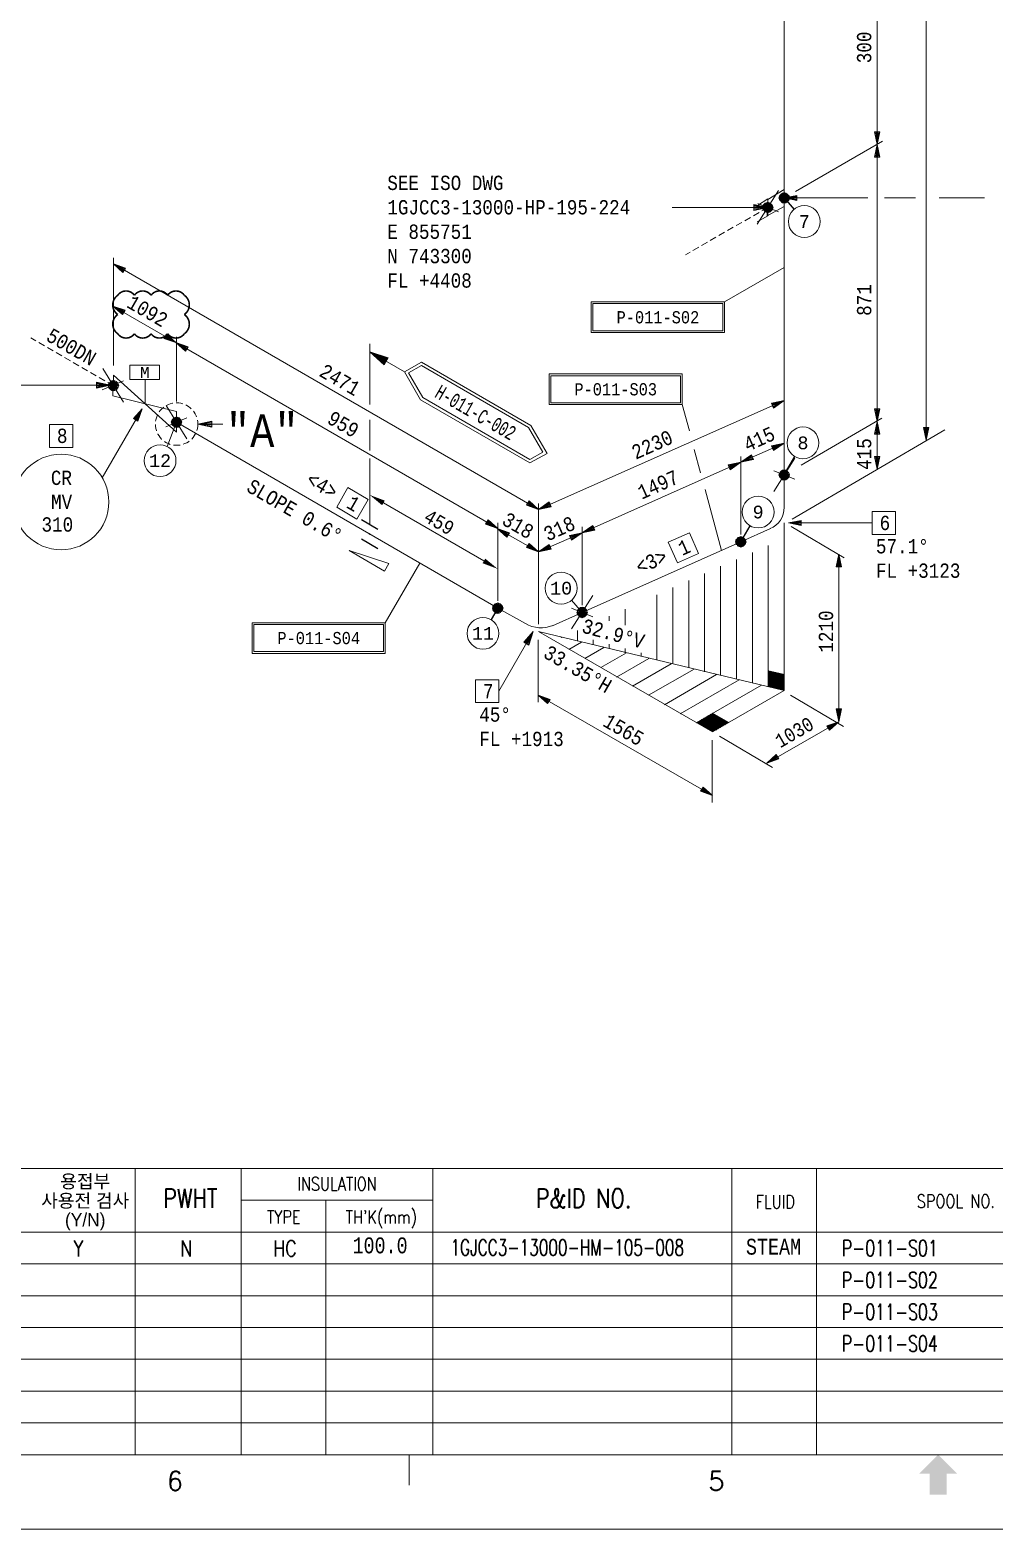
# Model space of a CAD drawing. Extents: x 0 to 841, y 0 to 594.
# Drawn here: x 258.4 to 440.1, y 0 to 282.5 of the extents above; entities that cross this region are included whole.
import ezdxf
from ezdxf.enums import TextEntityAlignment as Align

# ---------------------------------------------------------------- set-up
doc = ezdxf.new("R2010")
doc.units = 0
doc.header["$LTSCALE"] = 5
doc.header["$MEASUREMENT"] = 0
doc.linetypes.add('HIDDEN', pattern=[0.375, 0.25, -0.125])
doc.layers.get('0').update_dxf_attribs({"lineweight": 9})
for name, color, linetype, lineweight in [('1', 7, 'Continuous', 9), ('3', 7, 'Continuous', 9), ('4', 7, 'Continuous', 9), ('42', 7, 'Continuous', 9), ('B', 7, 'Continuous', 9), ('EQUIPMENT', 7, 'Continuous', 9), ('T-TEXT1', 7, 'Continuous', 9)]:
    doc.layers.add(name, color=color, linetype=linetype, lineweight=lineweight)
for name, color, linetype in [('FAB', 2, 'Continuous'), ('SH', 4, 'Continuous'), ('SUPT', 4, 'Continuous')]:
    doc.layers.add(name, color=color, linetype=linetype)
doc.styles.add('MARKING', font='monotxt.shx', dxfattribs={"width": 0.85, "height": 2.6})
doc.styles.add('MONOTXT', font='monotxt.shx')
doc.styles.add('ROMANS', font='romans.shx')
doc.styles.get("Standard").update_dxf_attribs({"font": 'txt.shx'})
doc.styles.add('TXT', font='monotxt.shx')
doc.styles.add('돋움', font='')
doc.styles.get('돋움').set_extended_font_data('Dotum')
doc.dimstyles.get("Standard").update_dxf_attribs({"dimtxt": 0.18, "dimasz": 0.18, "dimexe": 0.18, "dimexo": 0.0625, "dimgap": 0.09, "dimtad": 0, "dimtih": 1, "dimtoh": 1, "dimdec": 4, "dimzin": 0, "dimdsep": 46, "dimtxsty": 'Standard', "dimcen": 0.09, "dimadec": 0, "dimazin": 0, "dimtfac": 1, "dimtdec": 4, "dimtofl": 0, "dimtmove": 0, "dimatfit": 0, "dimfxl": 1, "dimtolj": 1, "dimtzin": 0, "dimarcsym": 0})
pattern_1 = [(45, (-95.31396, -70.56236), (-0.088388348, 0.088388348), [])]

# ---------------------------------------------------------------- blocks, each defined once
blk = doc.blocks.new('L2')
at = {"layer": 'SH', "color": 4}
for p, q in [((-1.56, 2.72), (1.56, 0.92)), ((-1.56, -0.92), (1.56, -2.72))]:
    blk.add_line(p, q, dxfattribs=at)
at = {"layer": 'SUPT', "lineweight": 0}
blk.add_circle((0, 0), 0.0769, dxfattribs=at)
blk = doc.blocks.new('*D12')
at = {"color": 4, "linetype": 'Continuous', "lineweight": 0}
for p, q in [((322.39, 189.32), (322.39, 196.59)), ((324.98, 193.36), (343.92, 182.43)), ((346.52, 182.26), (346.52, 179.19))]:
    blk.add_line(p, q, dxfattribs=at)
for points in [[(325.23, 193.79), (324.73, 192.92), (322.39, 194.86)], [(344.17, 182.86), (343.67, 181.99), (346.52, 180.93)]]:
    blk.add_solid(points, dxfattribs=at)
at = {"layer": 'Defpoints', "color": 0, "linetype": 'Continuous', "lineweight": 0}
for p in [(322.39, 189.32), (346.52, 182.26), (346.52, 180.93)]:
    blk.add_point(p, dxfattribs=at)
at = {"color": 4, "linetype": 'Continuous', "lineweight": 0, "insert": (335.5, 189.71), "char_height": 2.6, "attachment_point": 5, "rotation": 330, "style": 'MARKING'}
blk.add_mtext('\\A1;459', dxfattribs=at)
blk = doc.blocks.new('TRI')
at = {"lineweight": 0}
blk.add_hatch(color=4, dxfattribs=at).paths.add_polyline_path([(340.4, 360.05), (339.74, 356.85), (341.07, 356.85)])
at = {"layer": 'SUPT', "lineweight": 0}
blk.add_line((340.4, 360.05), (339.74, 356.85), dxfattribs=at)
blk.add_lwpolyline([(340.4, 360.05), (341.07, 356.85), (339.74, 356.85), (340.4, 360.05), (341.07, 356.85)], dxfattribs=at)

msp = doc.modelspace()

# ---------------------------------------------------------------- hatches: boundary and pattern name
at = {"layer": '3', "linetype": 'Continuous', "lineweight": 0}
h = msp.add_hatch(dxfattribs=at)
h.set_pattern_fill('ANSI31', color=2, style=0)
h.set_pattern_definition(pattern_1)
h.paths.add_polyline_path([(400.53, 158.03), (400.53, 161.03), (397.53, 161.74), (397.53, 158.74)])
h = msp.add_hatch(dxfattribs=at)
h.set_pattern_fill('ANSI31', color=2, style=0)
h.set_pattern_definition(pattern_1)
h.paths.add_polyline_path([(387.03, 150.22), (390.05, 151.98), (387.03, 153.72), (384, 151.97)])

# ---------------------------------------------------------------- linework, layer by layer
at = {"color": 2, "linetype": 'Continuous', "lineweight": 0}
msp.add_line((285.98, 214.77), (285.98, 218.39), dxfattribs=at)
at = {"color": 6, "linetype": 'Continuous', "lineweight": 0, "flags": 128}
msp.add_lwpolyline([(287.45, 225.24, 0, 0, 0.520567), (287.45, 225.24, 0, 0, 0.520567), (287.45, 225.24, 0.3, 0.3, 0.520567), (287.45, 228.86, 0.3, 0.3, 0.520567), (287.45, 232.48, 0.3, 0.3, 0.520567), (287.45, 232.48, 0.3, 0.3, 0.520567), (284.31, 232.48, 0.3, 0.3, 0.520567), (281.18, 232.48, 0.3, 0.3, 0.520567), (278.04, 232.48, 0.3, 0.3, 0.520567), (274.9, 232.48, 0.3, 0.3, 0.520567), (274.9, 232.48, 0.3, 0.3, 0.520567), (274.9, 228.86, 0.3, 0.3, 0.520567), (274.9, 225.24, 0.3, 0.3, 0.520567), (274.9, 225.24, 0.3, 0.3, 0.520567), (278.04, 225.24, 0.3, 0.3, 0.520567), (281.18, 225.24, 0.3, 0.3, 0.520567), (284.31, 225.24, 0.3, 0.3, 0.520567), (287.45, 225.24, 0.3, 0.3, 0.520567)], format="xyseb", dxfattribs=at)
at = {"layer": '1', "color": 1, "linetype": 'Continuous', "lineweight": 0}
for p, q in [((400.53, 290.43), (400.53, 250.82)), ((400.53, 250.82), (400.53, 198.62)), ((346.52, 173.53), (285.98, 208.58)), ((400.53, 198.62), (400.53, 192.53)), ((397.93, 188.53), (392.33, 186.03)), ((392.33, 186.03), (362.43, 172.72)), ((351.73, 170.62), (346.52, 173.53)), ((362.43, 172.72), (356.82, 170.22))]:
    msp.add_line(p, q, dxfattribs=at)
at = {"layer": '1', "color": 2, "linetype": 'Continuous', "lineweight": 0}
for points in [[(394.77, 248.48), (397.42, 249.03), (394.77, 249.58), (394.77, 248.48)], [(394.77, 248.59), (397.42, 249.03), (394.77, 249.48)], [(394.77, 248.81), (397.42, 249.03), (394.77, 249.36)], [(394.77, 248.93), (397.42, 249.03), (394.77, 249.14)], [(270.88, 214.98), (273.53, 215.53), (270.88, 216.08), (270.88, 214.98)], [(270.88, 215.1), (273.53, 215.53), (270.88, 215.98)], [(270.88, 215.32), (273.53, 215.53), (270.88, 215.87)], [(270.88, 215.43), (273.53, 215.53), (270.88, 215.65)], [(292.65, 207.66), (290, 208.21), (292.65, 208.76), (292.65, 207.66)], [(292.65, 207.77), (290, 208.21), (292.65, 208.66)], [(292.65, 208), (290, 208.21), (292.65, 208.55)], [(292.65, 208.11), (290, 208.21), (292.65, 208.32)], [(352.38, 166.56), (353.23, 169.12), (351.42, 167.11), (352.38, 166.56)], [(352.28, 166.61), (353.23, 169.12), (351.51, 167.06)], [(352.08, 166.72), (353.23, 169.12), (351.61, 167)], [(351.99, 166.78), (353.23, 169.12), (351.8, 166.89)]]:
    msp.add_lwpolyline(points, dxfattribs=at)
at = {"layer": '1', "color": 1, "linetype": 'Continuous', "lineweight": 0}
for centre, radius, start, end in [((396.16, 192.54), 4.37, 292.9315, 0), ((354.69, 175.55), 5.73, 239.0362, 292.9318)]:
    msp.add_arc(centre, radius, start, end, dxfattribs=at)
at = {"layer": '3', "color": 2, "linetype": 'Continuous', "lineweight": 0}
for p, q in [((427.27, 205.17), (427.27, 502.71)), ((418.03, 260.89), (418.03, 300.49)), ((419.06, 261.52), (402.63, 252.03)), ((418.03, 208.7), (418.03, 260.9)), ((274.08, 239.55), (274.08, 219.26)), ((274.08, 238.38), (354.23, 192.12)), ((273.98, 230.46), (285.88, 223.56)), ((285.88, 223.56), (346.52, 188.56)), ((285.98, 224.66), (285.98, 212.46)), ((354.23, 192.12), (400.53, 212.63)), ((403.72, 200.5), (418.92, 209.3)), ((430.79, 207.15), (402.03, 190.32)), ((418.03, 199.7), (418.03, 208.7)), ((392.33, 201.03), (400.53, 204.63)), ((362.43, 187.72), (392.33, 201.03)), ((392.33, 202.12), (392.33, 187.43)), ((354.23, 193.22), (354.23, 170.53)), ((346.52, 189.61), (346.52, 174.91)), ((400.53, 189.62), (400.53, 158.03)), ((346.43, 188.53), (354.23, 184.12)), ((354.23, 184.12), (362.43, 187.72)), ((362.43, 188.82), (362.43, 174.12)), ((411.83, 183.03), (401.83, 188.93)), ((394.53, 159.43), (394.53, 184.03)), ((397.53, 158.72), (397.53, 185.32)), ((410.83, 152.12), (410.83, 183.72)), ((388.53, 160.82), (388.53, 181.43)), ((391.53, 160.12), (391.53, 182.72)), ((382.53, 162.32), (382.53, 178.72)), ((385.53, 161.53), (385.53, 180.03)), ((376.53, 163.72), (376.53, 176.03)), ((379.53, 163.03), (379.53, 177.43)), ((370.53, 170.35), (370.53, 173.32)), ((367.53, 171.15), (367.53, 172.03)), ((354.12, 155.82), (354.12, 167.53)), ((354.23, 169.12), (387.03, 150.22)), ((400.53, 158.03), (354.23, 169.12)), ((359.93, 165.72), (362.32, 167.12)), ((361.53, 167.32), (361.53, 169.32)), ((364.53, 166.62), (364.53, 167.53)), ((367.53, 165.93), (367.53, 166.73)), ((362.93, 164.03), (366.53, 166.12)), ((365.93, 162.32), (370.82, 165.12)), ((368.93, 160.53), (375.03, 164.03)), ((370.53, 165.12), (370.53, 165.93)), ((373.53, 164.43), (373.53, 165.12)), ((371.93, 158.82), (379.23, 163.03)), ((374.93, 157.12), (383.53, 162.03)), ((377.93, 155.32), (387.73, 161.03)), ((400.53, 161.03), (397.53, 161.74)), ((380.93, 153.62), (392.03, 160.03)), ((383.93, 151.93), (396.23, 159.03)), ((354.12, 157.12), (387.03, 138.22)), ((387.03, 150.22), (400.53, 158.03)), ((387.03, 150.22), (400.53, 158.03)), ((411.73, 151.22), (401.73, 157.12)), ((387.03, 153.72), (390.06, 151.97)), ((397.23, 144.32), (410.83, 152.12)), ((386.93, 136.93), (386.93, 148.62)), ((398.33, 143.53), (388.33, 149.43))]:
    msp.add_line(p, q, dxfattribs=at)
for points in [[(418.53, 263.29), (418.03, 260.89), (417.53, 263.29), (418.53, 263.29)], [(418.43, 263.29), (418.03, 260.89), (417.63, 263.29)], [(418.33, 263.29), (418.03, 260.89), (417.83, 263.29)], [(418.13, 263.29), (418.03, 260.89), (417.93, 263.29)], [(417.53, 258.5), (418.03, 260.9), (418.53, 258.5), (417.53, 258.5)], [(417.63, 258.5), (418.03, 260.9), (418.43, 258.5)], [(417.83, 258.5), (418.03, 260.9), (418.33, 258.5)], [(417.93, 258.5), (418.03, 260.9), (418.13, 258.5)], [(402.88, 250.34), (400.52, 250.82), (402.92, 251.28), (402.88, 250.34)], [(402.92, 250.48), (400.52, 250.82), (402.88, 251.15)], [(402.87, 250.56), (400.52, 250.82), (402.93, 251.06)], [(402.91, 250.7), (400.52, 250.82), (402.89, 250.92)], [(275.88, 236.78), (274.08, 238.38), (276.38, 237.58), (275.88, 236.78)], [(275.98, 236.88), (274.08, 238.38), (276.28, 237.48)], [(275.98, 236.98), (274.08, 238.38), (276.28, 237.38)], [(276.08, 237.08), (274.08, 238.38), (276.18, 237.28)], [(275.78, 228.86), (273.98, 230.46), (276.28, 229.66), (275.78, 228.86)], [(275.88, 228.96), (273.98, 230.46), (276.18, 229.56)], [(275.88, 229.06), (273.98, 230.46), (276.18, 229.46)], [(275.98, 229.16), (273.98, 230.46), (276.08, 229.36)], [(284.08, 225.16), (285.88, 223.56), (283.58, 224.36), (284.08, 225.16)], [(283.98, 225.06), (285.88, 223.56), (283.68, 224.46)], [(283.98, 224.96), (285.88, 223.56), (283.68, 224.56)], [(283.88, 224.86), (285.88, 223.56), (283.78, 224.66)], [(287.68, 221.96), (285.88, 223.56), (288.18, 222.76), (287.68, 221.96)], [(287.78, 222.06), (285.88, 223.56), (288.08, 222.66)], [(287.78, 222.16), (285.88, 223.56), (288.08, 222.56)], [(287.88, 222.26), (285.88, 223.56), (287.98, 222.46)], [(398.13, 212.13), (400.53, 212.63), (398.53, 211.22), (398.13, 212.13)], [(398.23, 212.03), (400.53, 212.63), (398.53, 211.32)], [(398.23, 211.93), (400.53, 212.63), (398.43, 211.43)], [(398.33, 211.82), (400.53, 212.63), (398.43, 211.53)], [(277.88, 209.29), (279.48, 211.09), (278.68, 208.79), (277.88, 209.29)], [(277.98, 209.19), (279.48, 211.09), (278.58, 208.89)], [(278.08, 209.19), (279.48, 211.09), (278.48, 208.89)], [(278.18, 209.09), (279.48, 211.09), (278.38, 208.99)], [(418.53, 211.1), (418.03, 208.7), (417.53, 211.1), (418.53, 211.1)], [(418.43, 211.1), (418.03, 208.7), (417.63, 211.1)], [(418.33, 211.1), (418.03, 208.7), (417.83, 211.1)], [(418.13, 211.1), (418.03, 208.7), (417.93, 211.1)], [(262.02, 203.83), (266.42, 203.83), (266.42, 208.13), (262.02, 208.13), (262.02, 203.83)], [(417.53, 206.3), (418.03, 208.7), (418.53, 206.3), (417.53, 206.3)], [(417.63, 206.3), (418.03, 208.7), (418.43, 206.3)], [(417.83, 206.3), (418.03, 208.7), (418.33, 206.3)], [(417.93, 206.3), (418.03, 208.7), (418.13, 206.3)], [(427.76, 207.58), (427.26, 205.18), (426.76, 207.58), (427.76, 207.58)], [(427.66, 207.58), (427.26, 205.18), (426.86, 207.58)], [(427.56, 207.58), (427.26, 205.18), (427.06, 207.58)], [(427.36, 207.58), (427.26, 205.18), (427.16, 207.58)], [(398.13, 204.12), (400.53, 204.63), (398.53, 203.22), (398.13, 204.12)], [(398.23, 204.03), (400.53, 204.63), (398.53, 203.32)], [(398.23, 203.93), (400.53, 204.63), (398.43, 203.43)], [(398.33, 203.82), (400.53, 204.63), (398.43, 203.53)], [(389.93, 200.53), (392.33, 201.03), (390.33, 199.62), (389.93, 200.53)], [(390.03, 200.43), (392.33, 201.03), (390.33, 199.72)], [(390.03, 200.32), (392.33, 201.03), (390.23, 199.82)], [(390.13, 200.22), (392.33, 201.03), (390.23, 199.93)], [(394.73, 201.53), (392.33, 201.03), (394.33, 202.43), (394.73, 201.53)], [(394.73, 201.62), (392.33, 201.03), (394.43, 202.32)], [(394.63, 201.72), (392.33, 201.03), (394.43, 202.22)], [(394.63, 201.82), (392.33, 201.03), (394.53, 202.12)], [(418.53, 202.1), (418.03, 199.7), (417.53, 202.1), (418.53, 202.1)], [(418.43, 202.1), (418.03, 199.7), (417.63, 202.1)], [(418.33, 202.1), (418.03, 199.7), (417.83, 202.1)], [(418.13, 202.1), (418.03, 199.7), (417.93, 202.1)], [(316.19, 192.57), (319.99, 190.27), (322.09, 193.97), (318.29, 196.27), (316.19, 192.57)], [(352.43, 193.72), (354.23, 192.12), (351.93, 192.93), (352.43, 193.72)], [(352.32, 193.62), (354.23, 192.12), (352.02, 193.03)], [(352.32, 193.53), (354.23, 192.12), (352.02, 193.12)], [(352.23, 193.43), (354.23, 192.12), (352.12, 193.22)], [(356.62, 192.62), (354.23, 192.12), (356.23, 193.53), (356.62, 192.62)], [(356.62, 192.72), (354.23, 192.12), (356.32, 193.43)], [(356.52, 192.82), (354.23, 192.12), (356.32, 193.32)], [(356.52, 192.93), (354.23, 192.12), (356.43, 193.22)], [(344.72, 190.16), (346.52, 188.56), (344.22, 189.36), (344.72, 190.16)], [(344.62, 190.06), (346.52, 188.56), (344.32, 189.46)], [(344.62, 189.96), (346.52, 188.56), (344.32, 189.56)], [(344.52, 189.86), (346.52, 188.56), (344.42, 189.66)], [(403.7, 189.09), (401.35, 189.58), (403.74, 190.04), (403.7, 189.09)], [(403.74, 189.23), (401.35, 189.58), (403.7, 189.9)], [(403.69, 189.32), (401.35, 189.58), (403.75, 189.81)], [(403.73, 189.45), (401.35, 189.58), (403.71, 189.68)], [(417.09, 187.43), (421.49, 187.43), (421.49, 191.73), (417.09, 191.73), (417.09, 187.43)], [(348.22, 186.91), (346.42, 188.51), (348.72, 187.71), (348.22, 186.91)], [(348.32, 187.01), (346.42, 188.51), (348.62, 187.61)], [(348.32, 187.11), (346.42, 188.51), (348.62, 187.51)], [(348.42, 187.21), (346.42, 188.51), (348.52, 187.41)], [(360.03, 187.22), (362.43, 187.72), (360.43, 186.32), (360.03, 187.22)], [(360.12, 187.12), (362.43, 187.72), (360.43, 186.43)], [(360.12, 187.03), (362.43, 187.72), (360.32, 186.53)], [(360.23, 186.93), (362.43, 187.72), (360.32, 186.62)], [(364.82, 188.22), (362.43, 187.72), (364.43, 189.12), (364.82, 188.22)], [(364.82, 188.32), (362.43, 187.72), (364.53, 189.03)], [(364.73, 188.43), (362.43, 187.72), (364.53, 188.93)], [(364.73, 188.53), (362.43, 187.72), (364.62, 188.82)], [(380.38, 182.05), (384.38, 183.85), (382.68, 187.75), (378.68, 185.95), (380.38, 182.05)], [(352.43, 185.72), (354.23, 184.12), (351.93, 184.93), (352.43, 185.72)], [(352.32, 185.62), (354.23, 184.12), (352.02, 185.03)], [(352.32, 185.53), (354.23, 184.12), (352.02, 185.12)], [(352.23, 185.43), (354.23, 184.12), (352.12, 185.22)], [(356.62, 184.62), (354.23, 184.12), (356.23, 185.53), (356.62, 184.62)], [(356.62, 184.72), (354.23, 184.12), (356.32, 185.43)], [(356.52, 184.82), (354.23, 184.12), (356.32, 185.32)], [(356.52, 184.93), (354.23, 184.12), (356.43, 185.22)], [(410.33, 181.32), (410.83, 183.72), (411.33, 181.32), (410.33, 181.32)], [(410.43, 181.32), (410.83, 183.72), (411.23, 181.32)], [(410.63, 181.32), (410.83, 183.72), (411.13, 181.32)], [(410.73, 181.32), (410.83, 183.72), (410.93, 181.32)], [(342.32, 155.72), (346.72, 155.72), (346.72, 160.02), (342.32, 160.02), (342.32, 155.72)], [(355.93, 155.53), (354.12, 157.12), (356.43, 156.32), (355.93, 155.53)], [(356.02, 155.62), (354.12, 157.12), (356.32, 156.22)], [(356.02, 155.72), (354.12, 157.12), (356.32, 156.12)], [(356.12, 155.82), (354.12, 157.12), (356.23, 156.03)], [(411.33, 154.53), (410.83, 152.12), (410.33, 154.53), (411.33, 154.53)], [(411.23, 154.53), (410.83, 152.12), (410.43, 154.53)], [(411.13, 154.53), (410.83, 152.12), (410.63, 154.53)], [(410.93, 154.53), (410.83, 152.12), (410.73, 154.53)], [(408.53, 151.32), (410.83, 152.12), (409.03, 150.53), (408.53, 151.32)], [(408.63, 151.22), (410.83, 152.12), (408.93, 150.62)], [(408.63, 151.12), (410.83, 152.12), (408.93, 150.72)], [(408.73, 151.03), (410.83, 152.12), (408.83, 150.82)], [(399.53, 145.12), (397.23, 144.32), (399.03, 145.93), (399.53, 145.12)], [(399.43, 145.22), (397.23, 144.32), (399.13, 145.82)], [(399.43, 145.32), (397.23, 144.32), (399.13, 145.72)], [(399.33, 145.43), (397.23, 144.32), (399.23, 145.62)], [(385.23, 139.82), (387.03, 138.22), (384.73, 139.03), (385.23, 139.82)], [(385.13, 139.72), (387.03, 138.22), (384.83, 139.12)], [(385.13, 139.62), (387.03, 138.22), (384.83, 139.22)], [(385.03, 139.53), (387.03, 138.22), (384.93, 139.32)]]:
    msp.add_lwpolyline(points, dxfattribs=at)
at = {"layer": '3', "color": 2, "linetype": 'HIDDEN', "lineweight": 0}
msp.add_circle((286, 208.21), 4, dxfattribs=at)
at = {"layer": '3', "color": 2, "linetype": 'Continuous', "lineweight": 0}
msp.add_circle((264.22, 193.53), 9, dxfattribs=at)
msp.add_point((358.53, 168.03), dxfattribs=at)
at = {"layer": '4', "color": 2, "linetype": 'Continuous', "lineweight": 0}
msp.add_lwpolyline([(318.49, 184.41), (325.19, 180.51), (325.99, 181.91), (318.49, 184.41)], dxfattribs=at)
at = {"layer": '42', "color": 3, "linetype": 'Continuous', "lineweight": 0}
msp.add_line((329.81, 8.28), (329.81, 14), dxfattribs=at)
for points in [[(0, 0), (841, 0), (841, 594), (0, 594)], [(35, 580), (827, 580), (827, 14), (35, 14)]]:
    msp.add_lwpolyline(points, close=True, dxfattribs=at)
for points in [[(429.55, 14), (425.96, 10.41), (433.14, 10.41)], [(427.94, 10.41), (427.94, 6.49), (431.15, 10.41), (431.15, 6.49)]]:
    msp.add_solid(points, dxfattribs=at)
at = {"layer": 'B', "color": 7, "linetype": 'Continuous', "lineweight": 0}
for p, q in [((35, 67.92), (501.15, 67.92)), ((278.18, 67.92), (278.18, 14)), ((298.18, 67.92), (298.18, 14)), ((334.3, 67.92), (334.3, 14)), ((390.65, 67.92), (390.65, 14)), ((390.65, 67.92), (390.65, 14)), ((406.62, 67.92), (406.62, 14)), ((298.18, 61.95), (334.3, 61.95)), ((314.15, 61.95), (314.15, 14)), ((35, 55.95), (501.15, 55.95)), ((35, 49.95), (501.15, 49.95)), ((35, 49.95), (501.15, 49.95)), ((35, 43.95), (501.15, 43.95)), ((35, 43.95), (501.15, 43.95)), ((35, 37.98), (501.15, 37.98)), ((35, 37.98), (501.15, 37.98)), ((35, 31.98), (501.15, 31.98)), ((35, 31.98), (501.15, 31.98)), ((35, 25.98), (501.15, 25.98)), ((35, 25.98), (501.15, 25.98)), ((35, 20), (501.15, 20)), ((35, 20), (501.15, 20))]:
    msp.add_line(p, q, dxfattribs=at)
at = {"layer": 'FAB', "lineweight": 0}
for p, q in [((397.42, 249.03), (379.42, 249.03)), ((400.53, 250.82), (416.27, 250.82)), ((419.41, 250.82), (425.28, 250.82)), ((429.75, 250.82), (438.29, 250.82)), ((389.27, 231.22), (400.53, 237.72)), ((273.53, 215.53), (255.53, 215.53)), ((381.31, 211.88), (382.64, 206.93)), ((279.48, 211.09), (271.98, 198.1)), ((290, 208.21), (294.71, 208.21)), ((383.58, 203.42), (384.76, 199.02)), ((385.6, 195.9), (388.68, 184.4)), ((401.35, 189.58), (417.09, 189.58)), ((353.23, 169.12), (346.72, 157.87))]:
    msp.add_line(p, q, dxfattribs=at)
at = {"layer": 'FAB'}
for p, q in [((400.53, 250.82), (402.37, 248.66)), ((400.53, 198.62), (402.55, 202.08)), ((392.33, 186.03), (394.1, 189.05)), ((346.52, 173.53), (345.26, 171.37))]:
    msp.add_line(p, q, dxfattribs=at)
at = {"layer": 'FAB', "linetype": 'Continuous', "lineweight": 0}
for p, q in [((285.98, 208.58), (284.22, 203.99)), ((331.83, 182.03), (325.33, 170.78)), ((362.43, 172.72), (360.44, 175.02))]:
    msp.add_line(p, q, dxfattribs=at)
at = {"layer": 'FAB', "color": 2, "linetype": 'Continuous', "lineweight": 0}
for points in [[(364.16, 231.22), (389.27, 231.22), (389.27, 225.46), (364.16, 225.46)], [(364.48, 230.91), (388.95, 230.91), (388.95, 225.78), (364.48, 225.78)], [(356.21, 217.65), (381.31, 217.65), (381.31, 211.88), (356.21, 211.88)], [(356.53, 217.33), (380.99, 217.33), (380.99, 212.2), (356.53, 212.2)], [(300.23, 170.78), (325.33, 170.78), (325.33, 165.01), (300.23, 165.01)], [(300.55, 170.46), (325.01, 170.46), (325.01, 165.33), (300.55, 165.33)]]:
    msp.add_lwpolyline(points, close=True, dxfattribs=at)
for centre in [(404.31, 246.38), (404.06, 204.67), (282.88, 201.31), (395.61, 191.64), (358.47, 177.29), (343.74, 168.78)]:
    msp.add_circle(centre, 3, dxfattribs=at)
at = {"layer": 'SUPT', "lineweight": 0}
for p, q in [((322.39, 223.34), (322.39, 211.88)), ((322.39, 209.03), (322.39, 203.23)), ((322.39, 201.7), (322.39, 196.59))]:
    msp.add_line(p, q, dxfattribs=at)
at = {"layer": 'SUPT', "linetype": 'Continuous', "lineweight": 0}
msp.add_line((328.92, 218.07), (322.39, 221.84), dxfattribs=at)
for points in [[(331.97, 212.8), (328.92, 218.07), (332.16, 219.88), (352.76, 207.97), (355.82, 202.7), (352.58, 200.89)], [(352.58, 201.54), (332.39, 213.21), (329.69, 217.86), (332.15, 219.23), (352.35, 207.56), (355.04, 202.91)]]:
    msp.add_lwpolyline(points, close=True, dxfattribs=at)
at = {"layer": 'T-TEXT1', "color": 2, "linetype": 'Continuous', "lineweight": 0}
for p, q in [((399.44, 252.2), (395.44, 245.9)), ((399.44, 248.2), (395.54, 249.8)), ((275.98, 212.36), (272.08, 218.66)), ((275.98, 216.36), (271.98, 214.66)), ((287.94, 209.41), (283.94, 207.71)), ((287.94, 205.41), (284.04, 211.71)), ((402.55, 201.81), (398.55, 195.51)), ((402.55, 197.81), (398.55, 199.41)), ((364.45, 175.91), (360.45, 169.61)), ((364.45, 171.91), (360.45, 173.51))]:
    msp.add_line(p, q, dxfattribs=at)
at = {"layer": 'T-TEXT1', "color": 2, "linetype": 'HIDDEN', "lineweight": 0}
for p, q in [((397.42, 249.03), (381.92, 240.13)), ((274.09, 215.45), (258.54, 224.44))]:
    msp.add_line(p, q, dxfattribs=at)
at = {"layer": 'T-TEXT1', "color": 2, "linetype": 'Continuous', "lineweight": 0}
for points in [[(400.52, 250.82), (400.52, 252.43), (397.42, 250.53), (397.32, 247.43), (400.52, 249.23), (400.52, 250.82)], [(400.53, 251.82), (400.73, 251.73), (400.83, 251.73), (401.03, 251.63), (401.13, 251.53), (401.23, 251.43), (401.33, 251.32), (401.43, 251.13), (401.43, 251.03), (401.53, 250.82), (401.43, 250.63), (401.43, 250.53), (401.33, 250.32), (401.23, 250.23), (401.13, 250.13), (401.03, 250.03), (400.83, 249.93), (400.73, 249.93), (400.53, 249.93), (400.33, 249.93), (400.23, 249.93), (400.03, 250.03), (399.93, 250.13), (399.83, 250.23), (399.73, 250.32), (399.63, 250.53), (399.63, 250.63), (399.63, 250.82), (399.63, 251.03), (399.63, 251.13), (399.73, 251.32), (399.83, 251.43), (399.93, 251.53), (400.03, 251.63), (400.23, 251.73), (400.33, 251.73), (400.53, 251.82), (400.53, 251.82), (400.73, 251.73), (400.53, 249.82), (400.33, 249.93), (400.53, 251.82), (400.73, 251.73), (400.83, 251.73), (400.33, 249.93), (400.23, 249.93), (400.73, 251.73), (400.83, 251.73), (401.03, 251.63), (400.23, 249.93), (400.03, 250.03), (400.83, 251.73), (401.03, 251.63), (401.13, 251.53), (400.03, 250.03), (399.93, 250.13), (401.03, 251.63), (401.13, 251.53), (401.23, 251.43), (399.93, 250.13), (399.83, 250.23), (401.13, 251.53), (401.23, 251.43), (401.33, 251.32), (399.83, 250.23), (399.73, 250.32), (401.23, 251.43), (401.33, 251.32), (401.43, 251.13), (399.73, 250.32), (399.63, 250.53), (401.33, 251.32), (401.43, 251.13), (401.43, 251.03), (399.63, 250.53), (399.63, 250.63), (401.43, 251.13), (401.43, 251.03), (401.53, 250.82), (399.63, 250.63), (399.53, 250.82), (401.43, 251.03), (401.53, 250.82), (401.43, 250.63), (399.53, 250.82), (399.63, 251.03), (401.53, 250.82), (401.43, 250.63), (401.43, 250.53), (399.63, 251.03), (399.63, 251.13), (401.43, 250.63), (401.43, 250.53), (401.33, 250.32), (399.63, 251.13), (399.73, 251.32), (401.43, 250.53)], [(401.43, 250.53), (401.33, 250.32), (401.23, 250.23), (399.73, 251.32), (399.83, 251.43), (401.33, 250.32), (401.23, 250.23), (401.13, 250.13), (399.83, 251.43), (399.93, 251.53), (401.23, 250.23), (401.13, 250.13), (401.03, 250.03), (399.93, 251.53), (400.03, 251.63), (401.13, 250.13), (401.03, 250.03), (400.83, 249.93), (400.03, 251.63), (400.23, 251.73), (401.03, 250.03), (400.83, 249.93), (400.73, 249.93), (400.23, 251.73), (400.33, 251.73), (400.83, 249.93), (400.73, 249.93), (400.53, 249.82), (400.33, 251.73), (400.53, 251.82), (400.73, 249.93)], [(395.52, 249.43), (397.42, 250.63), (397.42, 247.43), (395.42, 246.33)], [(397.42, 250.03), (397.62, 249.93), (397.72, 249.93), (397.92, 249.82), (398.02, 249.73), (398.12, 249.63), (398.22, 249.53), (398.32, 249.33), (398.32, 249.23), (398.42, 249.03), (398.32, 248.83), (398.32, 248.73), (398.22, 248.53), (398.12, 248.43), (398.02, 248.33), (397.92, 248.23), (397.72, 248.13), (397.62, 248.13), (397.42, 248.13), (397.22, 248.13), (397.12, 248.13), (396.92, 248.23), (396.82, 248.33), (396.72, 248.43), (396.62, 248.53), (396.52, 248.73), (396.52, 248.83), (396.52, 249.03), (396.52, 249.23), (396.52, 249.33), (396.62, 249.53), (396.72, 249.63), (396.82, 249.73), (396.92, 249.82), (397.12, 249.93), (397.22, 249.93), (397.42, 250.03), (397.42, 250.03), (397.62, 249.93), (397.42, 248.03), (397.22, 248.13), (397.42, 250.03), (397.62, 249.93), (397.72, 249.93), (397.22, 248.13), (397.12, 248.13), (397.62, 249.93), (397.72, 249.93), (397.92, 249.82), (397.12, 248.13), (396.92, 248.23), (397.72, 249.93), (397.92, 249.82), (398.02, 249.73), (396.92, 248.23), (396.82, 248.33), (397.92, 249.82), (398.02, 249.73), (398.12, 249.63), (396.82, 248.33), (396.72, 248.43), (398.02, 249.73), (398.12, 249.63), (398.22, 249.53), (396.72, 248.43), (396.62, 248.53), (398.12, 249.63), (398.22, 249.53), (398.32, 249.33), (396.62, 248.53), (396.52, 248.73), (398.22, 249.53), (398.32, 249.33), (398.32, 249.23), (396.52, 248.73), (396.52, 248.83), (398.32, 249.33), (398.32, 249.23), (398.42, 249.03), (396.52, 248.83), (396.42, 249.03), (398.32, 249.23), (398.42, 249.03), (398.32, 248.83), (396.42, 249.03), (396.52, 249.23), (398.42, 249.03), (398.32, 248.83), (398.32, 248.73), (396.52, 249.23), (396.52, 249.33), (398.32, 248.83), (398.32, 248.73), (398.22, 248.53), (396.52, 249.33), (396.62, 249.53), (398.32, 248.73)], [(398.32, 248.73), (398.22, 248.53), (398.12, 248.43), (396.62, 249.53), (396.72, 249.63), (398.22, 248.53), (398.12, 248.43), (398.02, 248.33), (396.72, 249.63), (396.82, 249.73), (398.12, 248.43), (398.02, 248.33), (397.92, 248.23), (396.82, 249.73), (396.92, 249.82), (398.02, 248.33), (397.92, 248.23), (397.72, 248.13), (396.92, 249.82), (397.12, 249.93), (397.92, 248.23), (397.72, 248.13), (397.62, 248.13), (397.12, 249.93), (397.22, 249.93), (397.72, 248.13), (397.62, 248.13), (397.42, 248.03), (397.22, 249.93), (397.42, 250.03), (397.62, 248.13)], [(280.04, 212.04), (280.04, 216.59), (277.18, 216.59), (277.18, 219.32), (282.78, 219.32), (282.78, 216.59), (280.04, 216.59)], [(274.08, 216.46), (274.28, 216.36), (274.38, 216.36), (274.58, 216.26), (274.68, 216.16), (274.78, 216.06), (274.88, 215.96), (274.98, 215.76), (274.98, 215.66), (275.08, 215.46), (274.98, 215.26), (274.98, 215.16), (274.88, 214.96), (274.78, 214.86), (274.68, 214.76), (274.58, 214.66), (274.38, 214.56), (274.28, 214.56), (274.08, 214.56), (273.88, 214.56), (273.78, 214.56), (273.58, 214.66), (273.48, 214.76), (273.38, 214.86), (273.28, 214.96), (273.18, 215.16), (273.18, 215.26), (273.18, 215.46), (273.18, 215.66), (273.18, 215.76), (273.28, 215.96), (273.38, 216.06), (273.48, 216.16), (273.58, 216.26), (273.78, 216.36), (273.88, 216.36), (274.08, 216.46), (274.08, 216.46), (274.28, 216.36), (274.08, 214.46), (273.88, 214.56), (274.08, 216.46), (274.28, 216.36), (274.38, 216.36), (273.88, 214.56), (273.78, 214.56), (274.28, 216.36), (274.38, 216.36), (274.58, 216.26), (273.78, 214.56), (273.58, 214.66), (274.38, 216.36), (274.58, 216.26), (274.68, 216.16), (273.58, 214.66), (273.48, 214.76), (274.58, 216.26), (274.68, 216.16), (274.78, 216.06), (273.48, 214.76), (273.38, 214.86), (274.68, 216.16), (274.78, 216.06), (274.88, 215.96), (273.38, 214.86), (273.28, 214.96), (274.78, 216.06), (274.88, 215.96), (274.98, 215.76), (273.28, 214.96), (273.18, 215.16), (274.88, 215.96), (274.98, 215.76), (274.98, 215.66), (273.18, 215.16), (273.18, 215.26), (274.98, 215.76), (274.98, 215.66), (275.08, 215.46), (273.18, 215.26), (273.08, 215.46), (274.98, 215.66), (275.08, 215.46), (274.98, 215.26), (273.08, 215.46), (273.18, 215.66), (275.08, 215.46), (274.98, 215.26), (274.98, 215.16), (273.18, 215.66), (273.18, 215.76), (274.98, 215.26), (274.98, 215.16), (274.88, 214.96), (273.18, 215.76), (273.28, 215.96), (274.98, 215.16)], [(274.98, 215.16), (274.88, 214.96), (274.78, 214.86), (273.28, 215.96), (273.38, 216.06), (274.88, 214.96), (274.78, 214.86), (274.68, 214.76), (273.38, 216.06), (273.48, 216.16), (274.78, 214.86), (274.68, 214.76), (274.58, 214.66), (273.48, 216.16), (273.58, 216.26), (274.68, 214.76), (274.58, 214.66), (274.38, 214.56), (273.58, 216.26), (273.78, 216.36), (274.58, 214.66), (274.38, 214.56), (274.28, 214.56), (273.78, 216.36), (273.88, 216.36), (274.38, 214.56), (274.28, 214.56), (274.08, 214.46), (273.88, 216.36), (274.08, 216.46), (274.28, 214.56)], [(285.98, 208.56), (285.98, 210.56), (273.98, 213.56), (274.08, 217.46), (285.98, 206.66), (285.98, 208.56)], [(285.98, 209.56), (286.18, 209.46), (286.28, 209.46), (286.48, 209.36), (286.58, 209.26), (286.68, 209.16), (286.78, 209.06), (286.88, 208.86), (286.88, 208.76), (286.98, 208.56), (286.88, 208.36), (286.88, 208.26), (286.78, 208.06), (286.68, 207.96), (286.58, 207.86), (286.48, 207.76), (286.28, 207.66), (286.18, 207.66), (285.98, 207.66), (285.78, 207.66), (285.68, 207.66), (285.48, 207.76), (285.38, 207.86), (285.28, 207.96), (285.18, 208.06), (285.08, 208.26), (285.08, 208.36), (285.08, 208.56), (285.08, 208.76), (285.08, 208.86), (285.18, 209.06), (285.28, 209.16), (285.38, 209.26), (285.48, 209.36), (285.68, 209.46), (285.78, 209.46), (285.98, 209.56), (285.98, 209.56), (286.18, 209.46), (285.98, 207.56), (285.78, 207.66), (285.98, 209.56), (286.18, 209.46), (286.28, 209.46), (285.78, 207.66), (285.68, 207.66), (286.18, 209.46), (286.28, 209.46), (286.48, 209.36), (285.68, 207.66), (285.48, 207.76), (286.28, 209.46), (286.48, 209.36), (286.58, 209.26), (285.48, 207.76), (285.38, 207.86), (286.48, 209.36), (286.58, 209.26), (286.68, 209.16), (285.38, 207.86), (285.28, 207.96), (286.58, 209.26), (286.68, 209.16), (286.78, 209.06), (285.28, 207.96), (285.18, 208.06), (286.68, 209.16), (286.78, 209.06), (286.88, 208.86), (285.18, 208.06), (285.08, 208.26), (286.78, 209.06), (286.88, 208.86), (286.88, 208.76), (285.08, 208.26), (285.08, 208.36), (286.88, 208.86), (286.88, 208.76), (286.98, 208.56), (285.08, 208.36), (284.98, 208.56), (286.88, 208.76), (286.98, 208.56), (286.88, 208.36), (284.98, 208.56), (285.08, 208.76), (286.98, 208.56), (286.88, 208.36), (286.88, 208.26), (285.08, 208.76), (285.08, 208.86), (286.88, 208.36), (286.88, 208.26), (286.78, 208.06), (285.08, 208.86), (285.18, 209.06), (286.88, 208.26)], [(286.88, 208.26), (286.78, 208.06), (286.68, 207.96), (285.18, 209.06), (285.28, 209.16), (286.78, 208.06), (286.68, 207.96), (286.58, 207.86), (285.28, 209.16), (285.38, 209.26), (286.68, 207.96), (286.58, 207.86), (286.48, 207.76), (285.38, 209.26), (285.48, 209.36), (286.58, 207.86), (286.48, 207.76), (286.28, 207.66), (285.48, 209.36), (285.68, 209.46), (286.48, 207.76), (286.28, 207.66), (286.18, 207.66), (285.68, 209.46), (285.78, 209.46), (286.28, 207.66), (286.18, 207.66), (285.98, 207.56), (285.78, 209.46), (285.98, 209.56), (286.18, 207.66)], [(400.53, 199.62), (400.73, 199.53), (400.83, 199.53), (401.03, 199.43), (401.13, 199.32), (401.23, 199.22), (401.33, 199.12), (401.43, 198.93), (401.43, 198.82), (401.53, 198.62), (401.43, 198.43), (401.43, 198.32), (401.33, 198.12), (401.23, 198.03), (401.13, 197.93), (401.03, 197.82), (400.83, 197.72), (400.73, 197.72), (400.53, 197.72), (400.33, 197.72), (400.23, 197.72), (400.03, 197.82), (399.93, 197.93), (399.83, 198.03), (399.73, 198.12), (399.63, 198.32), (399.63, 198.43), (399.63, 198.62), (399.63, 198.82), (399.63, 198.93), (399.73, 199.12), (399.83, 199.22), (399.93, 199.32), (400.03, 199.43), (400.23, 199.53), (400.33, 199.53), (400.53, 199.62), (400.53, 199.62), (400.73, 199.53), (400.53, 197.62), (400.33, 197.72), (400.53, 199.62), (400.73, 199.53), (400.83, 199.53), (400.33, 197.72), (400.23, 197.72), (400.73, 199.53), (400.83, 199.53), (401.03, 199.43), (400.23, 197.72), (400.03, 197.82), (400.83, 199.53), (401.03, 199.43), (401.13, 199.32), (400.03, 197.82), (399.93, 197.93), (401.03, 199.43), (401.13, 199.32), (401.23, 199.22), (399.93, 197.93), (399.83, 198.03), (401.13, 199.32), (401.23, 199.22), (401.33, 199.12), (399.83, 198.03), (399.73, 198.12), (401.23, 199.22), (401.33, 199.12), (401.43, 198.93), (399.73, 198.12), (399.63, 198.32), (401.33, 199.12), (401.43, 198.93), (401.43, 198.82), (399.63, 198.32), (399.63, 198.43), (401.43, 198.93), (401.43, 198.82), (401.53, 198.62), (399.63, 198.43), (399.53, 198.62), (401.43, 198.82), (401.53, 198.62), (401.43, 198.43), (399.53, 198.62), (399.63, 198.82), (401.53, 198.62), (401.43, 198.43), (401.43, 198.32), (399.63, 198.82), (399.63, 198.93), (401.43, 198.43), (401.43, 198.32), (401.33, 198.12), (399.63, 198.93), (399.73, 199.12), (401.43, 198.32)], [(401.43, 198.32), (401.33, 198.12), (401.23, 198.03), (399.73, 199.12), (399.83, 199.22), (401.33, 198.12), (401.23, 198.03), (401.13, 197.93), (399.83, 199.22), (399.93, 199.32), (401.23, 198.03), (401.13, 197.93), (401.03, 197.82), (399.93, 199.32), (400.03, 199.43), (401.13, 197.93), (401.03, 197.82), (400.83, 197.72), (400.03, 199.43), (400.23, 199.53), (401.03, 197.82), (400.83, 197.72), (400.73, 197.72), (400.23, 199.53), (400.33, 199.53), (400.83, 197.72), (400.73, 197.72), (400.53, 197.62), (400.33, 199.53), (400.53, 199.62), (400.73, 197.72)], [(392.33, 187.03), (392.53, 186.93), (392.63, 186.93), (392.83, 186.82), (392.93, 186.72), (393.03, 186.62), (393.13, 186.53), (393.23, 186.32), (393.23, 186.22), (393.33, 186.03), (393.23, 185.82), (393.23, 185.72), (393.13, 185.53), (393.03, 185.43), (392.93, 185.32), (392.83, 185.22), (392.63, 185.12), (392.53, 185.12), (392.33, 185.12), (392.13, 185.12), (392.03, 185.12), (391.83, 185.22), (391.73, 185.32), (391.63, 185.43), (391.53, 185.53), (391.43, 185.72), (391.43, 185.82), (391.43, 186.03), (391.43, 186.22), (391.43, 186.32), (391.53, 186.53), (391.63, 186.62), (391.73, 186.72), (391.83, 186.82), (392.03, 186.93), (392.13, 186.93), (392.33, 187.03), (392.33, 187.03), (392.53, 186.93), (392.33, 185.03), (392.13, 185.12), (392.33, 187.03), (392.53, 186.93), (392.63, 186.93), (392.13, 185.12), (392.03, 185.12), (392.53, 186.93), (392.63, 186.93), (392.83, 186.82), (392.03, 185.12), (391.83, 185.22), (392.63, 186.93), (392.83, 186.82), (392.93, 186.72), (391.83, 185.22), (391.73, 185.32), (392.83, 186.82), (392.93, 186.72), (393.03, 186.62), (391.73, 185.32), (391.63, 185.43), (392.93, 186.72), (393.03, 186.62), (393.13, 186.53), (391.63, 185.43), (391.53, 185.53), (393.03, 186.62), (393.13, 186.53), (393.23, 186.32), (391.53, 185.53), (391.43, 185.72), (393.13, 186.53), (393.23, 186.32), (393.23, 186.22), (391.43, 185.72), (391.43, 185.82), (393.23, 186.32), (393.23, 186.22), (393.33, 186.03), (391.43, 185.82), (391.33, 186.03), (393.23, 186.22), (393.33, 186.03), (393.23, 185.82), (391.33, 186.03), (391.43, 186.22), (393.33, 186.03), (393.23, 185.82), (393.23, 185.72), (391.43, 186.22), (391.43, 186.32), (393.23, 185.82), (393.23, 185.72), (393.13, 185.53), (391.43, 186.32), (391.53, 186.53), (393.23, 185.72)], [(393.23, 185.72), (393.13, 185.53), (393.03, 185.43), (391.53, 186.53), (391.63, 186.62), (393.13, 185.53), (393.03, 185.43), (392.93, 185.32), (391.63, 186.62), (391.73, 186.72), (393.03, 185.43), (392.93, 185.32), (392.83, 185.22), (391.73, 186.72), (391.83, 186.82), (392.93, 185.32), (392.83, 185.22), (392.63, 185.12), (391.83, 186.82), (392.03, 186.93), (392.83, 185.22), (392.63, 185.12), (392.53, 185.12), (392.03, 186.93), (392.13, 186.93), (392.63, 185.12), (392.53, 185.12), (392.33, 185.03), (392.13, 186.93), (392.33, 187.03), (392.53, 185.12)], [(346.52, 174.51), (346.72, 174.41), (346.82, 174.41), (347.02, 174.31), (347.12, 174.21), (347.22, 174.11), (347.32, 174.01), (347.42, 173.81), (347.42, 173.71), (347.52, 173.51), (347.42, 173.31), (347.42, 173.21), (347.32, 173.01), (347.22, 172.91), (347.12, 172.81), (347.02, 172.71), (346.82, 172.61), (346.72, 172.61), (346.52, 172.61), (346.32, 172.61), (346.22, 172.61), (346.02, 172.71), (345.92, 172.81), (345.82, 172.91), (345.72, 173.01), (345.62, 173.21), (345.62, 173.31), (345.62, 173.51), (345.62, 173.71), (345.62, 173.81), (345.72, 174.01), (345.82, 174.11), (345.92, 174.21), (346.02, 174.31), (346.22, 174.41), (346.32, 174.41), (346.52, 174.51), (346.52, 174.51), (346.72, 174.41), (346.52, 172.51), (346.32, 172.61), (346.52, 174.51), (346.72, 174.41), (346.82, 174.41), (346.32, 172.61), (346.22, 172.61), (346.72, 174.41), (346.82, 174.41), (347.02, 174.31), (346.22, 172.61), (346.02, 172.71), (346.82, 174.41), (347.02, 174.31), (347.12, 174.21), (346.02, 172.71), (345.92, 172.81), (347.02, 174.31), (347.12, 174.21), (347.22, 174.11), (345.92, 172.81), (345.82, 172.91), (347.12, 174.21), (347.22, 174.11), (347.32, 174.01), (345.82, 172.91), (345.72, 173.01), (347.22, 174.11), (347.32, 174.01), (347.42, 173.81), (345.72, 173.01), (345.62, 173.21), (347.32, 174.01), (347.42, 173.81), (347.42, 173.71), (345.62, 173.21), (345.62, 173.31), (347.42, 173.81), (347.42, 173.71), (347.52, 173.51), (345.62, 173.31), (345.52, 173.51), (347.42, 173.71), (347.52, 173.51), (347.42, 173.31), (345.52, 173.51), (345.62, 173.71), (347.52, 173.51), (347.42, 173.31), (347.42, 173.21), (345.62, 173.71), (345.62, 173.81), (347.42, 173.31), (347.42, 173.21), (347.32, 173.01), (345.62, 173.81), (345.72, 174.01), (347.42, 173.21)], [(347.42, 173.21), (347.32, 173.01), (347.22, 172.91), (345.72, 174.01), (345.82, 174.11), (347.32, 173.01), (347.22, 172.91), (347.12, 172.81), (345.82, 174.11), (345.92, 174.21), (347.22, 172.91), (347.12, 172.81), (347.02, 172.71), (345.92, 174.21), (346.02, 174.31), (347.12, 172.81), (347.02, 172.71), (346.82, 172.61), (346.02, 174.31), (346.22, 174.41), (347.02, 172.71), (346.82, 172.61), (346.72, 172.61), (346.22, 174.41), (346.32, 174.41), (346.82, 172.61), (346.72, 172.61), (346.52, 172.51), (346.32, 174.41), (346.52, 174.51), (346.72, 172.61)], [(362.43, 173.72), (362.62, 173.62), (362.73, 173.62), (362.93, 173.53), (363.03, 173.43), (363.12, 173.32), (363.23, 173.22), (363.32, 173.03), (363.32, 172.93), (363.43, 172.72), (363.32, 172.53), (363.32, 172.43), (363.23, 172.22), (363.12, 172.12), (363.03, 172.03), (362.93, 171.93), (362.73, 171.82), (362.62, 171.82), (362.43, 171.82), (362.23, 171.82), (362.12, 171.82), (361.93, 171.93), (361.82, 172.03), (361.73, 172.12), (361.62, 172.22), (361.53, 172.43), (361.53, 172.53), (361.53, 172.72), (361.53, 172.93), (361.53, 173.03), (361.62, 173.22), (361.73, 173.32), (361.82, 173.43), (361.93, 173.53), (362.12, 173.62), (362.23, 173.62), (362.43, 173.72), (362.43, 173.72), (362.62, 173.62), (362.43, 171.72), (362.23, 171.82), (362.43, 173.72), (362.62, 173.62), (362.73, 173.62), (362.23, 171.82), (362.12, 171.82), (362.62, 173.62), (362.73, 173.62), (362.93, 173.53), (362.12, 171.82), (361.93, 171.93), (362.73, 173.62), (362.93, 173.53), (363.03, 173.43), (361.93, 171.93), (361.82, 172.03), (362.93, 173.53), (363.03, 173.43), (363.12, 173.32), (361.82, 172.03), (361.73, 172.12), (363.03, 173.43), (363.12, 173.32), (363.23, 173.22), (361.73, 172.12), (361.62, 172.22), (363.12, 173.32), (363.23, 173.22), (363.32, 173.03), (361.62, 172.22), (361.53, 172.43), (363.23, 173.22), (363.32, 173.03), (363.32, 172.93), (361.53, 172.43), (361.53, 172.53), (363.32, 173.03), (363.32, 172.93), (363.43, 172.72), (361.53, 172.53), (361.43, 172.72), (363.32, 172.93), (363.43, 172.72), (363.32, 172.53), (361.43, 172.72), (361.53, 172.93), (363.43, 172.72), (363.32, 172.53), (363.32, 172.43), (361.53, 172.93), (361.53, 173.03), (363.32, 172.53), (363.32, 172.43), (363.23, 172.22), (361.53, 173.03), (361.62, 173.22), (363.32, 172.43)], [(363.32, 172.43), (363.23, 172.22), (363.12, 172.12), (361.62, 173.22), (361.73, 173.32), (363.23, 172.22), (363.12, 172.12), (363.03, 172.03), (361.73, 173.32), (361.82, 173.43), (363.12, 172.12), (363.03, 172.03), (362.93, 171.93), (361.82, 173.43), (361.93, 173.53), (363.03, 172.03), (362.93, 171.93), (362.73, 171.82), (361.93, 173.53), (362.12, 173.62), (362.93, 171.93), (362.73, 171.82), (362.62, 171.82), (362.12, 173.62), (362.23, 173.62), (362.73, 171.82), (362.62, 171.82), (362.43, 171.72), (362.23, 173.62), (362.43, 173.72), (362.62, 171.82)]]:
    msp.add_lwpolyline(points, dxfattribs=at)

# ---------------------------------------------------------------- block references
at = {"layer": 'SUPT', "linetype": 'Continuous', "lineweight": 0, "xscale": -1.124999999999988, "yscale": 1.125, "zscale": 1.125, "rotation": 60.1100448022238}
msp.add_blockref('TRI', (864.41, 351.99), dxfattribs=at)
at = {"layer": 'SUPT', "lineweight": 0}
msp.add_blockref('L2', (322.39, 187.5), dxfattribs=at)

# ---------------------------------------------------------------- texts
at = {"color": 7, "linetype": 'Continuous', "lineweight": 0, "style": 'MONOTXT', "width": 0.8}
for s, p in [('100.0', (324.35, 53.45)), ('STEAM', (398.51, 53.2))]:
    msp.add_text(s, height=3, dxfattribs=at).set_placement(p, align=Align.MIDDLE)
at = {"color": 2, "linetype": 'Continuous', "lineweight": 0, "insert": (402.43, 150.11), "char_height": 2.6, "attachment_point": 5, "rotation": 30, "style": 'MARKING'}
msp.add_mtext('\\A1;1030', dxfattribs=at)
at = {"layer": '3', "color": 2, "linetype": 'Continuous', "lineweight": 0, "style": 'TXT', "width": 0.851861}
for s, rotation, p in [('300', 90, (416.94, 276.21)), ('1092', 330, (276.4, 230.34)), ('871', 90, (416.94, 228.61)), ('500DN', 330, (261.18, 224.08)), ('2471', 330, (312.66, 217.39)), ('959', 330, (314.15, 208.51)), ('2230', 24, (372.54, 201.48)), ('415', 24, (393.62, 202.96)), ('415', 90, (416.94, 199.58)), ('<4>', 330, (310.17, 196.98)), ('1497', 24, (373.66, 193.95)), ('SLOPE 0.6%%D', 330, (298.97, 195.65)), ('1', 330, (317.8, 192.58)), ('318', 330, (347.1, 189.43)), ('318', 24, (355.95, 186.08)), ('<3>', 24, (373.31, 179.87)), ('1', 24, (381.29, 183.36)), ('1210', 90, (409.74, 165.14)), ('32.9%%DV', 345, (362.19, 168.97)), ('33.35%%DH', 330, (354.9, 164.37)), ('1565', 330, (366.14, 151.44))]:
    msp.add_text(s, height=2.7, rotation=rotation, dxfattribs=at).set_placement(p)
for s, p in [('SEE ISO DWG', (325.71, 252.32)), ('1GJCC3-13000-HP-195-224', (325.71, 247.72)), ('E 855751', (325.71, 243.12)), ('N 743300', (325.71, 238.52)), ('FL +4408', (325.71, 233.92)), ('8', (263.44, 204.65)), ('CR', (262.29, 196.74)), ('MV', (262.33, 192.24)), ('310', (260.53, 187.94)), ('6', (418.51, 188.24)), ('57.1%%d', (417.81, 183.84)), ('FL +3123', (417.81, 179.24)), ('7', (343.74, 156.53)), ('45%%d', (343.04, 152.13)), ('FL +1913', (343.04, 147.53))]:
    msp.add_text(s, height=2.7, dxfattribs=at).set_placement(p)
at = {"layer": '42', "color": 3, "linetype": 'Continuous', "lineweight": 0, "style": 'ROMANS', "width": 1.001426}
for s, p in [('6', (285.68, 9.06)), ('5', (387.74, 9.06))]:
    msp.add_text(s, height=3.58, dxfattribs=at).set_placement(p, align=Align.MIDDLE)
at = {"layer": 'B', "color": 2, "linetype": 'Continuous', "lineweight": 0, "style": '돋움'}
for s, p in [('용접부', (268.77, 64.26)), ('사용전 검사', (268.77, 60.61)), ('(Y/N)', (268.77, 57.02))]:
    msp.add_text(s, height=2.5, dxfattribs=at).set_placement(p, align=Align.CENTER)
at = {"layer": 'B', "color": 2, "linetype": 'Continuous', "lineweight": 0, "style": 'ROMANS'}
for s, height, width, p in [('INSULATION', 2.497, 0.799964, (316.24, 63.78)), ('PWHT', 3.6, 0.798604, (288.56, 60.52)), ('P&ID NO.', 3.6, 0.8, (362.7, 60.52)), ('FLUID', 2.497, 0.799964, (398.85, 60.42)), ('SPOOL NO.', 2.497, 0.799964, (432.88, 60.52)), ('TYPE', 2.497, 0.799964, (306.18, 57.55)), ("TH'K(mm)", 2.497, 0.799964, (324.57, 57.55))]:
    msp.add_text(s, height=height, dxfattribs=dict(at, width=width)).set_placement(p, align=Align.CENTER)
at = {"layer": 'EQUIPMENT', "color": 7, "linetype": 'Continuous', "lineweight": 0, "style": 'ROMANS'}
for s, width, p in [('Y', 0.8, (266.56, 51.38)), ('N', 0.8, (286.7, 51.38)), ('HC', 0.8, (304.2, 51.38)), ('1GJCC3-13000-HM-105-008', 0.7, (337.62, 51.55)), ('P-011-S01', 0.73, (411.38, 51.42)), ('P-011-S02', 0.73, (411.38, 45.42)), ('P-011-S03', 0.73, (411.38, 39.42)), ('P-011-S04', 0.73, (411.38, 33.45))]:
    msp.add_text(s, height=3, dxfattribs=dict(at, width=width)).set_placement(p)
at = {"layer": 'FAB', "color": 2, "linetype": 'Continuous', "lineweight": 0, "style": 'TXT'}
for s, height, p in [('7', 2.4, (404.31, 246.38)), ('M', 2.1, (280, 217.94)), ('8', 2.4, (404.06, 204.67)), ('12', 2.4, (282.88, 201.31)), ('9', 2.4, (395.61, 191.64)), ('10', 2.4, (358.47, 177.29)), ('11', 2.4, (343.74, 168.78))]:
    msp.add_text(s, height=height, dxfattribs=at).set_placement(p, align=Align.MIDDLE_CENTER)
at = {"layer": 'FAB', "color": 2, "linetype": 'Continuous', "lineweight": 0, "style": 'TXT', "width": 0.869567}
for s, p in [('P-011-S02', (376.72, 228.34)), ('P-011-S03', (368.76, 214.77)), ('P-011-S04', (312.78, 167.89))]:
    msp.add_text(s, height=2.3, dxfattribs=at).set_placement(p, align=Align.MIDDLE_CENTER)
at = {"layer": 'FAB', "color": 2, "linetype": 'Continuous', "style": 'TXT', "width": 0.857082}
msp.add_text('"A"', height=6.163, dxfattribs=at).set_placement((295.28, 203.87))
at = {"layer": 'SUPT', "linetype": 'Continuous', "lineweight": 0, "style": 'TXT', "width": 0.65}
msp.add_text('H-011-C-002', height=2.7, rotation=330, dxfattribs=at).set_placement((342.37, 210.39), align=Align.MIDDLE_CENTER)

# ---------------------------------------------------------------- dimensions: what is measured, and where the dimension line sits
at = {"linetype": 'Continuous', "lineweight": 0}
dim = msp.add_linear_dim(base=(346.52, 180.93), p1=(322.39, 189.32), p2=(346.52, 182.26), angle=150, text='459', dimstyle='Standard', override={"dimtxt": 2.6, "dimasz": 3, "dimexe": 1.5, "dimexo": 0, "dimgap": 0.8, "dimtad": 1, "dimtih": 0, "dimdec": 0, "dimdsep": 0, "dimtxsty": 'MARKING', "dimclrd": 4, "dimclre": 4, "dimclrt": 4, "dimatfit": 3, "dimlwd": 0, "dimlwe": 0}, dxfattribs=at)
dim.commit()
dim.dimension.update_dxf_attribs({"geometry": '*D12', "text_midpoint": (335.5, 189.71)})

doc.saveas('drawing.dxf')
